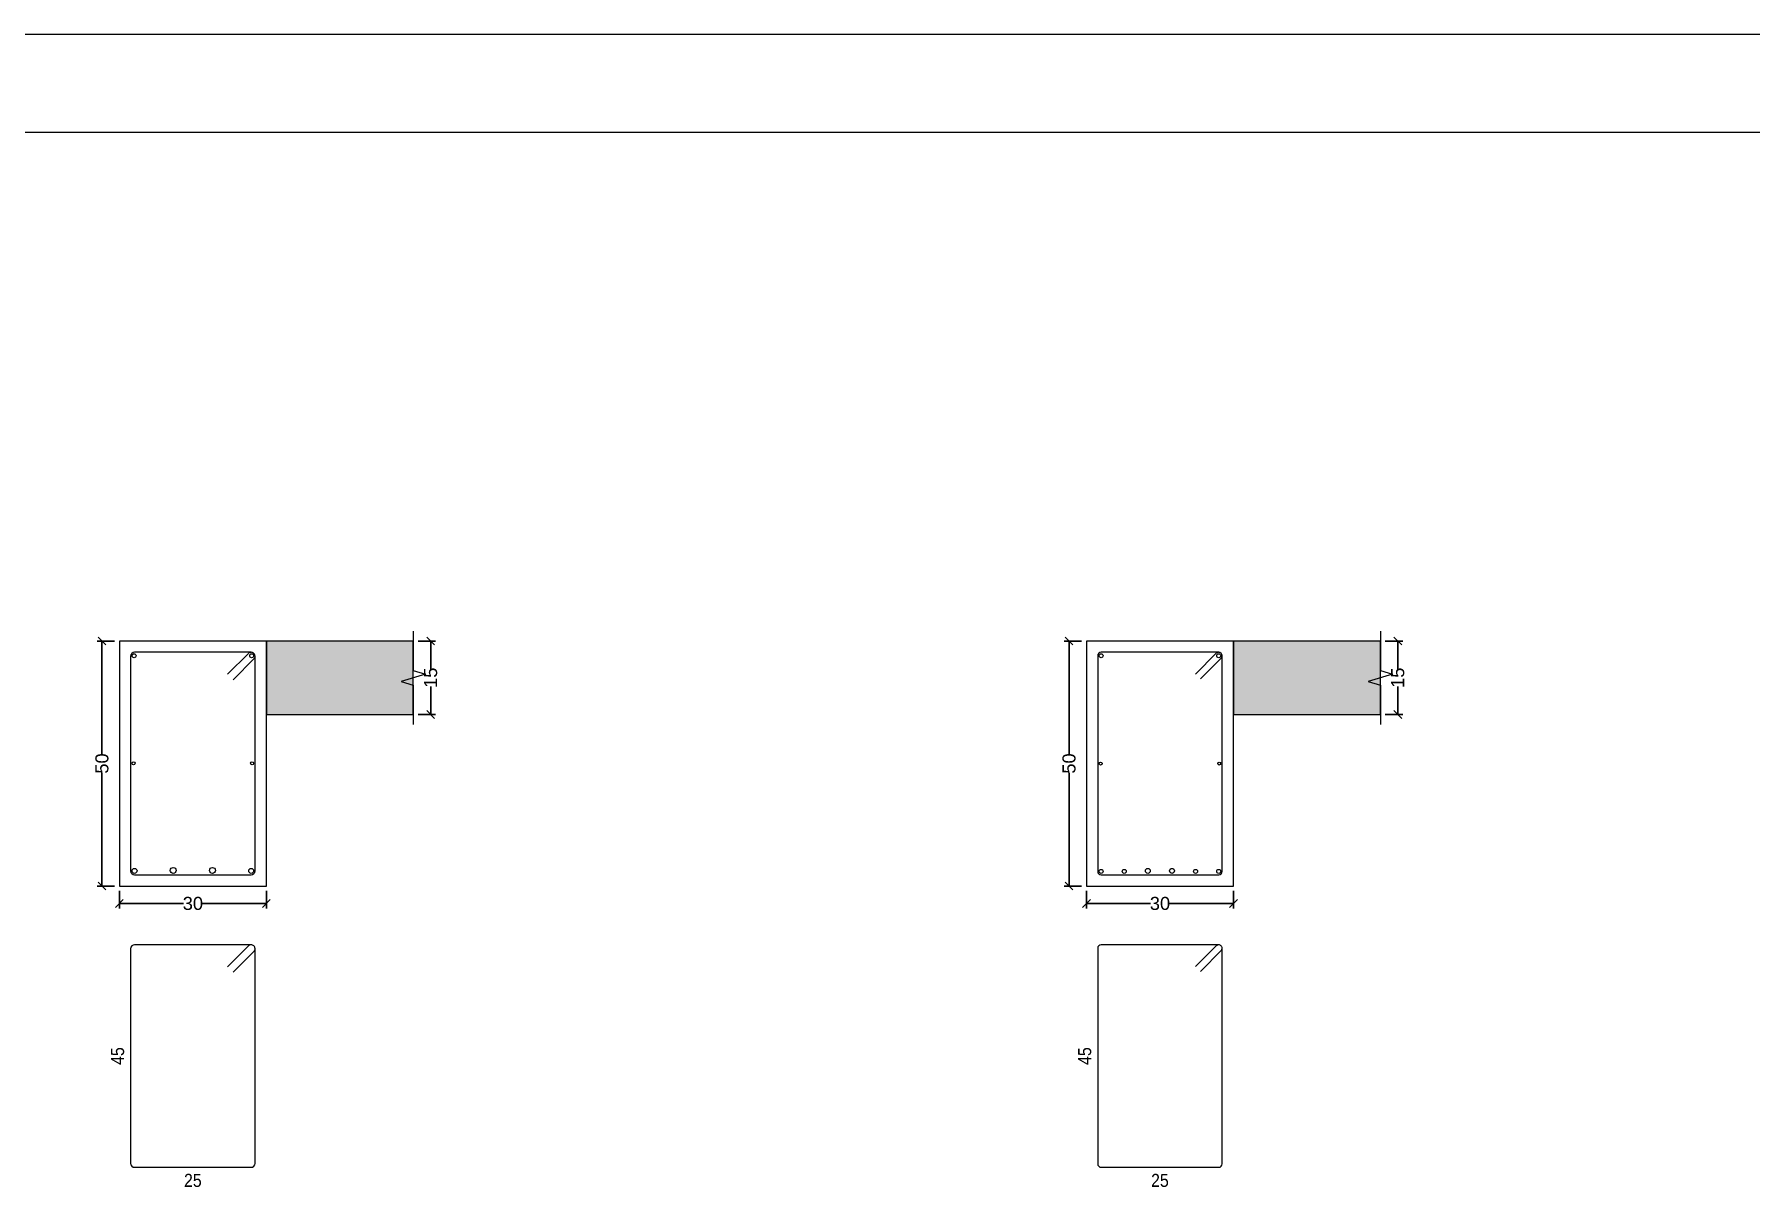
# Model space of a CAD drawing. Header units: millimetres. Extents: x 3 to 479, y -191 to 120.
# Drawn here: x 132.49 to 150.01, y 102.14 to 114 of the extents above; entities that cross this region are included whole.
import ezdxf
from ezdxf.enums import TextEntityAlignment as Align

# ---------------------------------------------------------------- set-up
doc = ezdxf.new("R2010")
doc.units = ezdxf.units.MM
for name, color, linetype, lineweight in [('ARM_LONGITUDINAL_Ø10', 103, 'Continuous', 9), ('ARM_LONGITUDINAL_Ø12', 171, 'Continuous', 9), ('ARM_LONGITUDINAL_Ø6', 151, 'Continuous', 9), ('ARM_LONGITUDINAL_Ø8', 32, 'Continuous', 9), ('ARM_TRANSVERSAL_Ø6', 151, 'Continuous', 9), ('RECUAD_LIMITES', 2, 'Continuous', 0), ('RECUAD_MARCO', 1, 'Continuous', 20), ('SEC_CONT_FORJADOS_SECCION', 8, 'Continuous', 9), ('SEC_CONT_VIG_HORMIGON_SECCION', 2, 'Continuous', 9), ('SEC_COTAS_SEC_DIM_VIGA', 122, 'Continuous', 0), ('SEC_COTAS_TEXTOS_DESPIECE_ESTRIBADO', 122, 'Continuous', 0)]:
    doc.layers.add(name, color=color, linetype=linetype, lineweight=lineweight)
doc.styles.add('CYPETXT_0.2_romans', font='arial.ttf', dxfattribs={"height": 0.133333})
doc.styles.add('CYPETXT_romans', font='arial.ttf', dxfattribs={"height": 0.2})
doc.dimstyles.new('cype_oblique', dxfattribs={"dimtxt": 0.18, "dimasz": 0.18, "dimexe": 0.05, "dimexo": 0.05, "dimgap": 0, "dimtad": 0, "dimdec": 4, "dimzin": 0, "dimdsep": 46, "dimtxsty": 'CYPETXT_0.2_romans', "dimblk": 'OBLIQUE', "dimtsz": 0.04, "dimcen": 0.09, "dimadec": 0, "dimazin": 0, "dimtfac": 1, "dimtdec": 4, "dimtofl": 0, "dimtmove": 2, "dimatfit": 3, "dimfxl": 1, "dimtolj": 1, "dimtzin": 0, "dimarcsym": 0})

# ---------------------------------------------------------------- blocks, each defined once
blk = doc.blocks.new('*D1208')
at = {"layer": 'Defpoints', "color": 0, "transparency": 16777216}
for p in [(133.359, 105.307), (134.859, 105.307), (134.859, 105.129)]:
    blk.add_point(p, dxfattribs=at)
at = {"layer": 'SEC_COTAS_SEC_DIM_VIGA', "color": 0, "lineweight": -2, "transparency": 16777216}
for p, q in [((133.319, 105.089), (133.399, 105.169)), ((133.359, 105.257), (133.359, 105.079)), ((133.359, 105.129), (134.013, 105.129)), ((134.859, 105.129), (134.204, 105.129)), ((134.819, 105.089), (134.899, 105.169)), ((134.859, 105.257), (134.859, 105.079))]:
    blk.add_line(p, q, dxfattribs=at)
at = {"layer": 'SEC_COTAS_SEC_DIM_VIGA', "color": 0, "transparency": 16777216, "insert": (134.109, 105.129), "char_height": 0.1333, "attachment_point": 5, "style": 'CYPETXT_0.2_romans'}
blk.add_mtext('\\A1;30', dxfattribs=at)
blk = doc.blocks.new('_OBLIQUE')
at = {"color": 0, "linetype": 'ByBlock', "lineweight": -2}
blk.add_line((-0.5, -0.5), (0.5, 0.5), dxfattribs=at)
blk = doc.blocks.new('*D1209')
at = {"layer": 'Defpoints', "color": 0, "transparency": 16777216}
for p in [(133.181, 107.807), (133.359, 107.807), (133.359, 105.307)]:
    blk.add_point(p, dxfattribs=at)
at = {"layer": 'SEC_COTAS_SEC_DIM_VIGA', "color": 0, "lineweight": -2, "transparency": 16777216}
for p, q in [((133.309, 107.807), (133.131, 107.807)), ((133.221, 107.767), (133.141, 107.847)), ((133.181, 107.807), (133.181, 106.652)), ((133.181, 105.307), (133.181, 106.461)), ((133.309, 105.307), (133.131, 105.307)), ((133.221, 105.267), (133.141, 105.347))]:
    blk.add_line(p, q, dxfattribs=at)
at = {"layer": 'SEC_COTAS_SEC_DIM_VIGA', "color": 0, "transparency": 16777216, "insert": (133.181, 106.557), "char_height": 0.1333, "attachment_point": 5, "rotation": 90, "style": 'CYPETXT_0.2_romans'}
blk.add_mtext('\\A1;50', dxfattribs=at)
blk = doc.blocks.new('*D1210')
at = {"layer": 'Defpoints', "color": 0, "transparency": 16777216}
for p in [(136.359, 107.807), (136.536, 107.807), (136.359, 107.057)]:
    blk.add_point(p, dxfattribs=at)
at = {"layer": 'SEC_COTAS_SEC_DIM_VIGA', "color": 0, "lineweight": -2, "transparency": 16777216}
for p, q in [((136.409, 107.807), (136.586, 107.807)), ((136.576, 107.767), (136.496, 107.847)), ((136.536, 107.807), (136.536, 107.521)), ((136.536, 107.057), (136.536, 107.342)), ((136.409, 107.057), (136.586, 107.057)), ((136.576, 107.017), (136.496, 107.097))]:
    blk.add_line(p, q, dxfattribs=at)
at = {"layer": 'SEC_COTAS_SEC_DIM_VIGA', "color": 0, "transparency": 16777216, "insert": (136.536, 107.432), "char_height": 0.1333, "attachment_point": 5, "rotation": 90, "style": 'CYPETXT_0.2_romans'}
blk.add_mtext('\\A1;15', dxfattribs=at)
blk = doc.blocks.new('*D1211')
at = {"layer": 'Defpoints', "color": 0, "transparency": 16777216}
for p in [(143.229, 105.307), (144.729, 105.307), (144.729, 105.129)]:
    blk.add_point(p, dxfattribs=at)
at = {"layer": 'SEC_COTAS_SEC_DIM_VIGA', "color": 0, "lineweight": -2, "transparency": 16777216}
for p, q in [((143.189, 105.089), (143.269, 105.169)), ((143.229, 105.257), (143.229, 105.079)), ((143.229, 105.129), (143.883, 105.129)), ((144.729, 105.129), (144.074, 105.129)), ((144.689, 105.089), (144.769, 105.169)), ((144.729, 105.257), (144.729, 105.079))]:
    blk.add_line(p, q, dxfattribs=at)
at = {"layer": 'SEC_COTAS_SEC_DIM_VIGA', "color": 0, "transparency": 16777216, "insert": (143.979, 105.129), "char_height": 0.1333, "attachment_point": 5, "style": 'CYPETXT_0.2_romans'}
blk.add_mtext('\\A1;30', dxfattribs=at)
blk = doc.blocks.new('*D1212')
at = {"layer": 'Defpoints', "color": 0, "transparency": 16777216}
for p in [(143.051, 107.807), (143.229, 107.807), (143.229, 105.307)]:
    blk.add_point(p, dxfattribs=at)
at = {"layer": 'SEC_COTAS_SEC_DIM_VIGA', "color": 0, "lineweight": -2, "transparency": 16777216}
for p, q in [((143.179, 107.807), (143.001, 107.807)), ((143.091, 107.767), (143.011, 107.847)), ((143.051, 107.807), (143.051, 106.652)), ((143.051, 105.307), (143.051, 106.461)), ((143.179, 105.307), (143.001, 105.307)), ((143.091, 105.267), (143.011, 105.347))]:
    blk.add_line(p, q, dxfattribs=at)
at = {"layer": 'SEC_COTAS_SEC_DIM_VIGA', "color": 0, "transparency": 16777216, "insert": (143.051, 106.557), "char_height": 0.1333, "attachment_point": 5, "rotation": 90, "style": 'CYPETXT_0.2_romans'}
blk.add_mtext('\\A1;50', dxfattribs=at)
blk = doc.blocks.new('*D1213')
at = {"layer": 'Defpoints', "color": 0, "transparency": 16777216}
for p in [(146.229, 107.807), (146.406, 107.807), (146.229, 107.057)]:
    blk.add_point(p, dxfattribs=at)
at = {"layer": 'SEC_COTAS_SEC_DIM_VIGA', "color": 0, "lineweight": -2, "transparency": 16777216}
for p, q in [((146.279, 107.807), (146.456, 107.807)), ((146.446, 107.767), (146.366, 107.847)), ((146.406, 107.807), (146.406, 107.521)), ((146.406, 107.057), (146.406, 107.342)), ((146.279, 107.057), (146.456, 107.057)), ((146.446, 107.017), (146.366, 107.097))]:
    blk.add_line(p, q, dxfattribs=at)
at = {"layer": 'SEC_COTAS_SEC_DIM_VIGA', "color": 0, "transparency": 16777216, "insert": (146.406, 107.432), "char_height": 0.1333, "attachment_point": 5, "rotation": 90, "style": 'CYPETXT_0.2_romans'}
blk.add_mtext('\\A1;15', dxfattribs=at)

msp = doc.modelspace()

# ---------------------------------------------------------------- hatches: boundary and pattern name
at = {"layer": 'SEC_CONT_FORJADOS_SECCION', "true_color": 0xdad7d3}
for points in [[(136.35854, 107.80658), (134.85854, 107.80658), (134.85854, 107.05658), (136.35854, 107.05658)], [(146.22854, 107.80658), (144.72854, 107.80658), (144.72854, 107.05658), (146.22854, 107.05658)]]:
    msp.add_hatch(color=254, dxfattribs=at).paths.add_polyline_path(points)

# ---------------------------------------------------------------- linework, layer by layer
at = {"layer": 'ARM_LONGITUDINAL_Ø10'}
for centre in [(133.51354, 105.46158), (134.70354, 105.46158), (143.85554, 105.46158), (144.10154, 105.46158)]:
    msp.add_circle(centre, 0.025, dxfattribs=at)
at = {"layer": 'ARM_LONGITUDINAL_Ø12'}
for centre in [(133.90854, 105.46658), (134.30854, 105.46658)]:
    msp.add_circle(centre, 0.03, dxfattribs=at)
at = {"layer": 'ARM_LONGITUDINAL_Ø6'}
for centre in [(133.50354, 106.55908), (134.71354, 106.55908), (143.37354, 106.55658), (144.58354, 106.55658)]:
    msp.add_circle(centre, 0.015, dxfattribs=at)
at = {"layer": 'ARM_LONGITUDINAL_Ø8'}
for centre in [(133.50854, 107.65658), (134.70854, 107.65658), (143.37854, 107.65658), (144.57854, 107.65658), (143.37854, 105.45658), (143.61454, 105.45658), (144.34254, 105.45658), (144.57854, 105.45658)]:
    msp.add_circle(centre, 0.02, dxfattribs=at)
at = {"layer": 'ARM_TRANSVERSAL_Ø6'}
for points in [[(134.5197, 107.41116), (134.7359, 107.62807), (134.73918, 107.63342), (134.74159, 107.63922), (134.74305, 107.64532), (134.74354, 107.65158), (134.74278, 107.65938), (134.7405, 107.66689), (134.7368, 107.6738), (134.73183, 107.67986), (134.72577, 107.68484), (134.71885, 107.68854), (134.71135, 107.69081), (134.70354, 107.69158), (133.51354, 107.69158), (133.49824, 107.68854), (133.48526, 107.67986), (133.47659, 107.66689), (133.47354, 107.65158), (133.47354, 105.46158), (133.47659, 105.44627), (133.48526, 105.4333), (133.49824, 105.42463), (133.51354, 105.42158), (134.70354, 105.42158), (134.71885, 105.42463), (134.73183, 105.4333), (134.7405, 105.44627), (134.74354, 105.46158), (134.74354, 107.65158), (134.74278, 107.65938), (134.7405, 107.66689), (134.7368, 107.6738), (134.73183, 107.67986), (134.72577, 107.68484), (134.71885, 107.68854), (134.71135, 107.69081), (134.70354, 107.69158), (134.69574, 107.69081), (134.68824, 107.68854), (134.68132, 107.68484), (134.67526, 107.67986), (134.46313, 107.46773)], [(144.39116, 107.4197), (144.60686, 107.63601), (144.60973, 107.64069), (144.61183, 107.64576), (144.61311, 107.65111), (144.61354, 107.65658), (144.61287, 107.66341), (144.61088, 107.66997), (144.60765, 107.67603), (144.60329, 107.68133), (144.59799, 107.68568), (144.59194, 107.68892), (144.58537, 107.69091), (144.57854, 107.69158), (143.37854, 107.69158), (143.36515, 107.68892), (143.3538, 107.68133), (143.34621, 107.66997), (143.34354, 107.65658), (143.34354, 105.45658), (143.34621, 105.44319), (143.3538, 105.43183), (143.36515, 105.42424), (143.37854, 105.42158), (144.57854, 105.42158), (144.59194, 105.42424), (144.60329, 105.43183), (144.61088, 105.44319), (144.61354, 105.45658), (144.61354, 107.65658), (144.61287, 107.66341), (144.61088, 107.66997), (144.60765, 107.67603), (144.60329, 107.68133), (144.59799, 107.68568), (144.59194, 107.68892), (144.58537, 107.69091), (144.57854, 107.69158), (144.57172, 107.69091), (144.56515, 107.68892), (144.5591, 107.68568), (144.5538, 107.68133), (144.34166, 107.4692)], [(134.5197, 104.42683), (134.7359, 104.64374), (134.73918, 104.64909), (134.74159, 104.65489), (134.74305, 104.66099), (134.74354, 104.66725), (134.74278, 104.67505), (134.7405, 104.68255), (134.7368, 104.68947), (134.73183, 104.69553), (134.72577, 104.70051), (134.71885, 104.7042), (134.71135, 104.70648), (134.70354, 104.70725), (133.51354, 104.70725), (133.49824, 104.7042), (133.48526, 104.69553), (133.47659, 104.68255), (133.47354, 104.66725), (133.47354, 102.47725), (133.47659, 102.46194), (133.48526, 102.44896), (133.49824, 102.44029), (133.51354, 102.43725), (134.70354, 102.43725), (134.71885, 102.44029), (134.73183, 102.44896), (134.7405, 102.46194), (134.74354, 102.47725), (134.74354, 104.66725), (134.74278, 104.67505), (134.7405, 104.68255), (134.7368, 104.68947), (134.73183, 104.69553), (134.72577, 104.70051), (134.71885, 104.7042), (134.71135, 104.70648), (134.70354, 104.70725), (134.69574, 104.70648), (134.68824, 104.7042), (134.68132, 104.70051), (134.67526, 104.69553), (134.46313, 104.4834)], [(144.39116, 104.43537), (144.60686, 104.65167), (144.60973, 104.65636), (144.61183, 104.66143), (144.61311, 104.66677), (144.61354, 104.67225), (144.61287, 104.67908), (144.61088, 104.68564), (144.60765, 104.69169), (144.60329, 104.697), (144.59799, 104.70135), (144.59194, 104.70458), (144.58537, 104.70657), (144.57854, 104.70725), (143.37854, 104.70725), (143.36515, 104.70458), (143.3538, 104.697), (143.34621, 104.68564), (143.34354, 104.67225), (143.34354, 102.47225), (143.34621, 102.45885), (143.3538, 102.4475), (143.36515, 102.43991), (143.37854, 102.43725), (144.57854, 102.43725), (144.59194, 102.43991), (144.60329, 102.4475), (144.61088, 102.45885), (144.61354, 102.47225), (144.61354, 104.67225), (144.61287, 104.67908), (144.61088, 104.68564), (144.60765, 104.69169), (144.60329, 104.697), (144.59799, 104.70135), (144.59194, 104.70458), (144.58537, 104.70657), (144.57854, 104.70725), (144.57172, 104.70657), (144.56515, 104.70458), (144.5591, 104.70135), (144.5538, 104.697), (144.34166, 104.48486)]]:
    msp.add_lwpolyline(points, dxfattribs=at)
at = {"layer": 'RECUAD_LIMITES'}
msp.add_lwpolyline([(100.33093, 75.29684), (254.63093, 75.29684), (254.63093, 113.99684), (100.33093, 113.99684), (100.33093, 75.29684)], close=True, dxfattribs=at)
at = {"layer": 'RECUAD_MARCO'}
msp.add_lwpolyline([(102.83093, 76.29684), (253.63093, 76.29684), (253.63093, 112.99684), (102.83093, 112.99684), (102.83093, 76.29684)], close=True, dxfattribs=at)
at = {"layer": 'SEC_CONT_FORJADOS_SECCION'}
for points in [[(136.35854, 107.90658), (136.35854, 107.50658), (136.48354, 107.46908), (136.23354, 107.39408), (136.35854, 107.35658), (136.35854, 106.95658)], [(146.22854, 107.90658), (146.22854, 107.50658), (146.35354, 107.46908), (146.10354, 107.39408), (146.22854, 107.35658), (146.22854, 106.95658)], [(136.35854, 107.80658), (134.85854, 107.80658), (134.85854, 107.05658), (136.35854, 107.05658)], [(146.22854, 107.80658), (144.72854, 107.80658), (144.72854, 107.05658), (146.22854, 107.05658)]]:
    msp.add_lwpolyline(points, dxfattribs=at)
at = {"layer": 'SEC_CONT_FORJADOS_SECCION', "color": 254, "true_color": 0xdad7d3}
for points in [[(136.35854, 107.80658), (134.85854, 107.80658), (134.85854, 107.05658), (136.35854, 107.05658)], [(146.22854, 107.80658), (144.72854, 107.80658), (144.72854, 107.05658), (146.22854, 107.05658)]]:
    msp.add_lwpolyline(points, close=True, dxfattribs=at)
at = {"layer": 'SEC_CONT_VIG_HORMIGON_SECCION'}
for points in [[(134.85854, 107.80658), (133.35854, 107.80658), (133.35854, 105.30658), (134.85854, 105.30658), (134.85854, 107.80658)], [(144.72854, 107.80658), (143.22854, 107.80658), (143.22854, 105.30658), (144.72854, 105.30658), (144.72854, 107.80658)]]:
    msp.add_lwpolyline(points, close=True, dxfattribs=at)

# ---------------------------------------------------------------- texts
at = {"layer": 'SEC_COTAS_TEXTOS_DESPIECE_ESTRIBADO', "style": 'CYPETXT_romans', "width": 0.872274}
for p in [(133.40688, 103.57225), (143.27688, 103.57225)]:
    msp.add_text('45', height=0.133333, rotation=90, dxfattribs=at).set_placement(p, align=Align.CENTER)
for p in [(134.10854, 102.37058), (143.97854, 102.37058)]:
    msp.add_text('25', height=0.133333, dxfattribs=at).set_placement(p, align=Align.TOP_CENTER)

# ---------------------------------------------------------------- dimensions: what is measured, and where the dimension line sits
at = {"layer": 'SEC_COTAS_SEC_DIM_VIGA'}
for p1, p2, distance, text, picture, middle in [((133.35854, 105.30658), (133.35854, 107.80658), 0.17733, '50', '*D1209', (133.18121, 106.55658)), ((136.35854, 107.05658), (136.35854, 107.80658), -0.17733, '15', '*D1210', (136.53588, 107.43158)), ((143.22854, 105.30658), (143.22854, 107.80658), 0.17733, '50', '*D1212', (143.05121, 106.55658)), ((146.22854, 107.05658), (146.22854, 107.80658), -0.17733, '15', '*D1213', (146.40588, 107.43158)), ((133.35854, 105.30658), (134.85854, 105.30658), -0.17733, '30', '*D1208', (134.10854, 105.12925)), ((143.22854, 105.30658), (144.72854, 105.30658), -0.17733, '30', '*D1211', (143.97854, 105.12925))]:
    dim = msp.add_aligned_dim(p1=p1, p2=p2, distance=distance, text=text, dimstyle='cype_oblique', dxfattribs=at)
    dim.commit()
    dim.dimension.update_dxf_attribs({"geometry": picture, "text_midpoint": middle})

doc.saveas('drawing.dxf')
